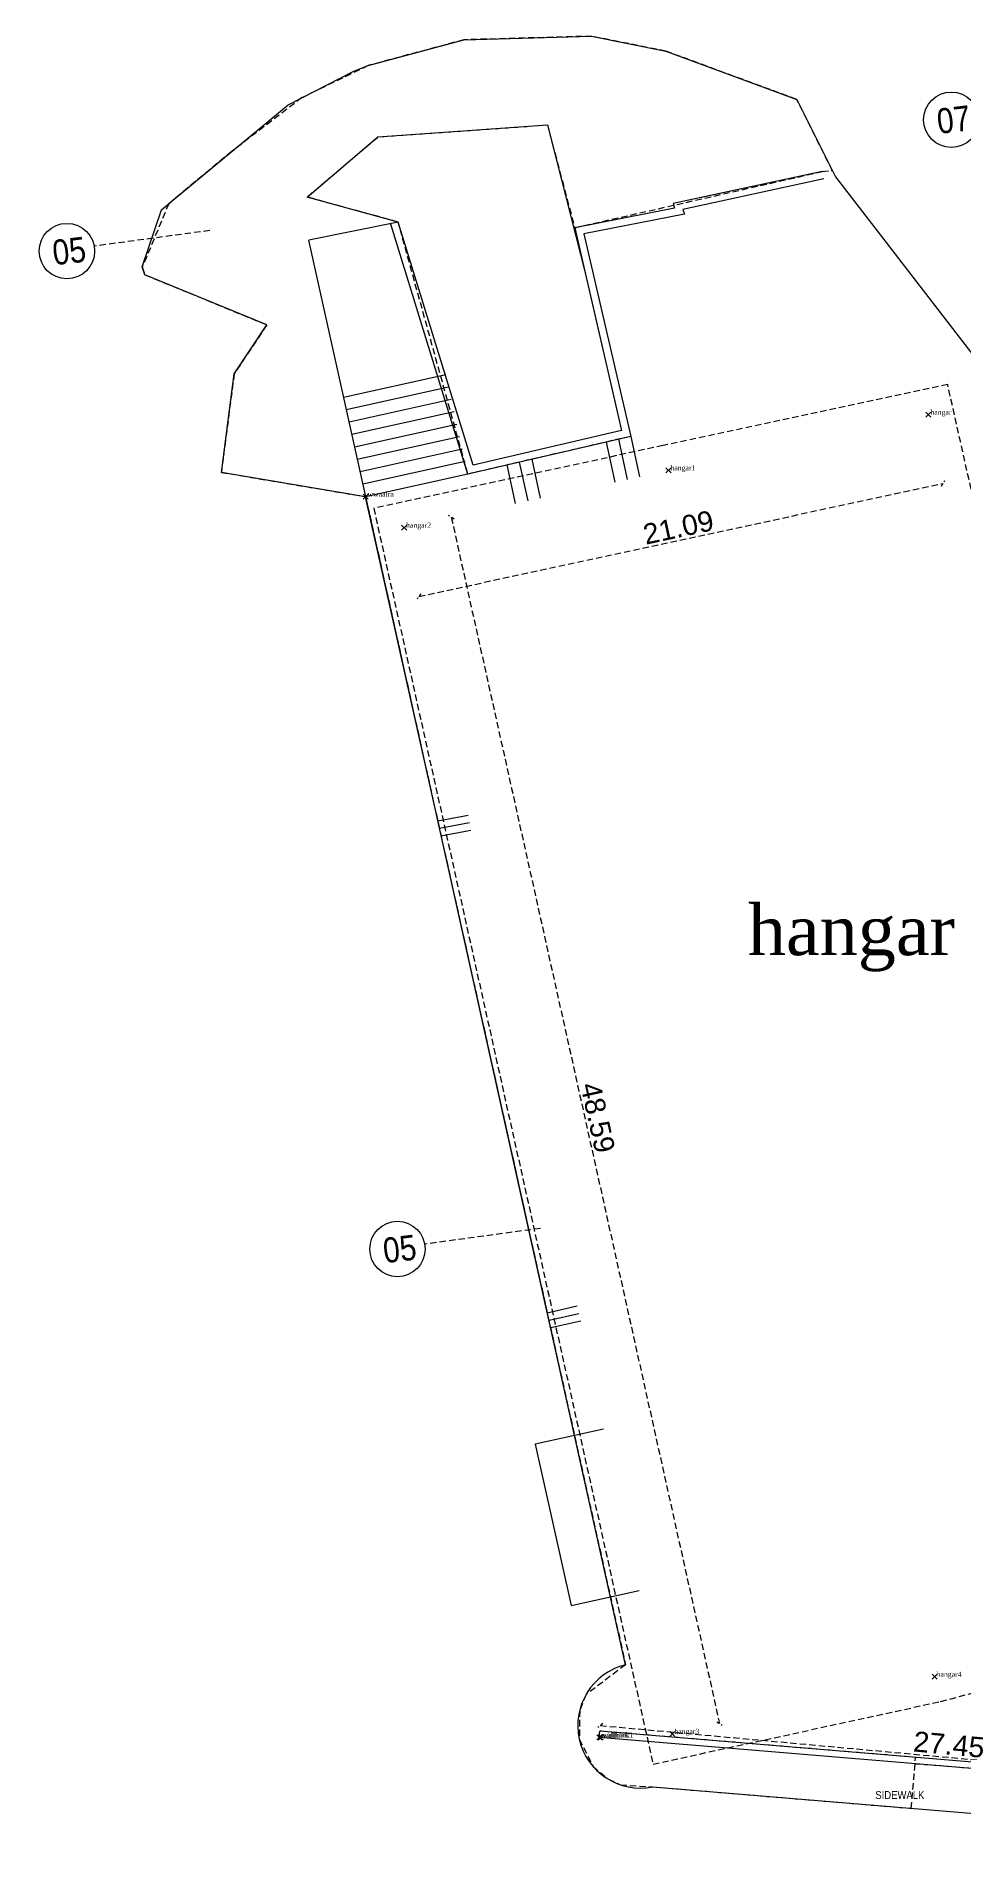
# Model space of a CAD drawing. Header units: millimetres. Extents: x 195890 to 354127, y 355817 to 1139449.
# Drawn here: x 353728.4 to 353764.9, y 355917.5 to 355988.7 of the extents above; entities that cross this region are included whole.
import ezdxf
from ezdxf.enums import TextEntityAlignment as Align

# ---------------------------------------------------------------- set-up
doc = ezdxf.new("R2010")
doc.units = ezdxf.units.MM
doc.header["$PDMODE"] = 3
doc.header["$PDSIZE"] = 0.1
doc.linetypes.add('1086-X-TOPO$0$HIDDEN', pattern=[0.375, 0.25, -0.125])
doc.linetypes.add('HIDDEN2', pattern=[4.7625, 3.175, -1.5875])
doc.layers.get('0').update_dxf_attribs({"color": 5})
for name, color, linetype in [('A-G-TEXT', 40, 'Continuous'), ('Obs.ts.td2', 7, 'Continuous'), ('Obs.ts.td2_Mark', 7, 'Continuous')]:
    doc.layers.add(name, color=color, linetype=linetype)
doc.layers.add('green', color=3, linetype='Continuous', true_color=0x19f10e)
doc.styles.add('AAAA', font='arial.ttf')
doc.styles.add('CC-Tags-100', font='arial.ttf', dxfattribs={"width": 0.85, "height": 220})
doc.styles.add('FC-Mini-500', font='arial.ttf', dxfattribs={"width": 0.85, "height": 900})
doc.styles.get("Standard").update_dxf_attribs({"font": 'times.ttf'})
doc.dimstyles.new('1-100', dxfattribs={"dimtxt": 0.8, "dimasz": 0.18, "dimexe": 0.18, "dimexo": 0.0625, "dimgap": 0.09, "dimtad": 1, "dimzin": 4, "dimdsep": 46, "dimtxsty": 'AAAA', "dimblk": 'OBLIQUE', "dimcen": 0.09, "dimse1": 1, "dimse2": 1, "dimclrd": 256, "dimclrt": 256, "dimadec": 0, "dimazin": 1, "dimtfac": 1, "dimtix": 1, "dimtofl": 0, "dimtmove": 1, "dimatfit": 3, "dimfxl": 0.18, "dimtfillclr": 255, "dimtolj": 1, "dimtzin": 0, "dimarcsym": 0})

# ---------------------------------------------------------------- blocks, each defined once
blk = doc.blocks.new('FINISH TYPE')
blk.add_circle((0, 0), 242)
at = {"style": 'CC-Tags-100', "width": 0.85}
blk.add_attdef('00', text='', height=220, dxfattribs=at).set_placement((0, 0), align=Align.MIDDLE_CENTER)
blk = doc.blocks.new('_OBLIQUE')
at = {"color": 0, "linetype": 'ByBlock'}
blk.add_line((-0.5, -0.5), (0.5, 0.5), dxfattribs=at)
blk = doc.blocks.new('*D13')
at = {"linetype": '1086-X-TOPO$0$HIDDEN', "lineweight": -2, "transparency": 16777216}
blk.add_line((353750.607, 355922.319), (353777.942, 355919.822), dxfattribs=at)
at = {"layer": 'Defpoints', "color": 0, "linetype": '1086-X-TOPO$0$HIDDEN', "transparency": 16777216}
for p in [(353750.587, 355922.1, 1121.748), (353777.942, 355919.822), (353777.922, 355919.603, 1121.748)]:
    blk.add_point(p, dxfattribs=at)
at = {"linetype": '1086-X-TOPO$0$HIDDEN', "lineweight": -2, "transparency": 16777216, "xscale": 0.18, "yscale": 0.18, "zscale": 0.18}
for p, rotation in [((353750.607, 355922.319), 174.7814262358889), ((353777.942, 355919.822), 354.7814262358889)]:
    blk.add_blockref('_OBLIQUE', p, dxfattribs=dict(at, rotation=rotation))
at = {"linetype": '1086-X-TOPO$0$HIDDEN', "transparency": 16777216, "insert": (353764.32, 355921.567), "char_height": 0.8, "attachment_point": 5, "rotation": 354.78143, "style": 'AAAA'}
blk.add_mtext('\\A1;27.45', dxfattribs=at)
blk = doc.blocks.new('*D16')
at = {"linetype": '1086-X-TOPO$0$HIDDEN', "lineweight": -2, "transparency": 16777216}
blk.add_line((353743.476, 355966.717), (353764.093, 355971.162), dxfattribs=at)
at = {"layer": 'Defpoints', "color": 0, "linetype": '1086-X-TOPO$0$HIDDEN', "transparency": 16777216}
for p in [(353763.512, 355973.86, 1121.764), (353764.093, 355971.162), (353742.894, 355969.416, 1121.764)]:
    blk.add_point(p, dxfattribs=at)
at = {"linetype": '1086-X-TOPO$0$HIDDEN', "lineweight": -2, "transparency": 16777216, "xscale": 0.18, "yscale": 0.18, "zscale": 0.18}
for p, rotation in [((353764.093, 355971.162), 12.16431656271661), ((353743.476, 355966.717), 192.1643165627165)]:
    blk.add_blockref('_OBLIQUE', p, dxfattribs=dict(at, rotation=rotation))
at = {"linetype": '1086-X-TOPO$0$HIDDEN', "transparency": 16777216, "insert": (353753.679, 355969.427), "char_height": 0.8, "attachment_point": 5, "rotation": 12.16432, "style": 'AAAA'}
blk.add_mtext('\\A1;21.09', dxfattribs=at)
blk = doc.blocks.new('*D17')
at = {"linetype": '1086-X-TOPO$0$HIDDEN', "lineweight": -2, "transparency": 16777216}
blk.add_line((353744.748, 355969.828), (353755.296, 355922.4), dxfattribs=at)
at = {"layer": 'Defpoints', "color": 0, "linetype": '1086-X-TOPO$0$HIDDEN', "transparency": 16777216}
for p in [(353742.894, 355969.416, 1121.764), (353753.442, 355921.988, 1121.764), (353755.296, 355922.4)]:
    blk.add_point(p, dxfattribs=at)
at = {"linetype": '1086-X-TOPO$0$HIDDEN', "lineweight": -2, "transparency": 16777216, "xscale": 0.18, "yscale": 0.18, "zscale": 0.18}
for p, rotation in [((353744.748, 355969.828), 102.5388885597473), ((353755.296, 355922.4), 282.5388885597473)]:
    blk.add_blockref('_OBLIQUE', p, dxfattribs=dict(at, rotation=rotation))
at = {"linetype": '1086-X-TOPO$0$HIDDEN', "transparency": 16777216, "insert": (353750.508, 355946.222), "char_height": 0.8, "attachment_point": 5, "rotation": 282.53889, "style": 'AAAA'}
blk.add_mtext('\\A1;48.59', dxfattribs=at)

msp = doc.modelspace()

# ---------------------------------------------------------------- linework, layer by layer
at = {"color": 6}
for p, q in [((353759.333, 355983.425, 1121.748), (353753.468, 355982.16, 1121.7)), ((353759.333, 355983.425, 1121.748), (353754.582, 355982.4, 1121.709)), ((353753.527, 355981.982), (353749.601, 355981.214)), ((353753.468, 355982.16, 1121.7), (353753.468, 355982.16, 1121.2)), ((353753.468, 355982.16, 1121.2), (353753.527, 355981.982)), ((353742.656, 355981.439), (353739.143, 355980.721, -5.203)), ((353749.601, 355981.214), (353751.447, 355973.236)), ((353750.566, 355921.851, 1119.393), (353750.587, 355922.1, 1123.184))]:
    msp.add_line(p, q, dxfattribs=at)
at = {"color": 4}
for p, q in [((353751.601, 355924.706, 22.628), (353739.143, 355980.721, -5.203)), ((353744.533, 355975.433, 1121.748), (353740.512, 355974.543, 1114.664)), ((353744.641, 355974.945, 1121.748), (353740.62, 355974.054, 1114.664)), ((353744.749, 355974.457, 1121.748), (353740.728, 355973.566, 1114.664)), ((353744.857, 355973.969, 1121.748), (353740.836, 355973.078, 1114.664)), ((353744.965, 355973.48, 1121.748), (353740.944, 355972.59, 1114.664)), ((353745.073, 355972.992, 1121.748), (353741.052, 355972.102, 1114.664)), ((353745.181, 355972.504, 1121.748), (353741.16, 355971.614, 1114.664)), ((353750.833, 355972.786, 1121.748), (353751.174, 355971.213, 1121.764)), ((353751.32, 355972.898, 1121.748), (353751.663, 355971.319, 1121.764)), ((353751.807, 355973.011, 1121.748), (353752.151, 355971.425, 1121.764)), ((353745.289, 355972.016, 1121.748), (353741.268, 355971.125, 1114.664)), ((353746.936, 355971.884, 1121.749), (353747.265, 355970.365, 1121.764)), ((353747.423, 355971.996, 1121.748), (353747.754, 355970.471, 1121.764)), ((353747.91, 355972.109, 1121.748), (353748.242, 355970.577, 1121.764)), ((353745.397, 355971.528, 1121.748), (353741.377, 355970.637, 1114.664)), ((353745.409, 355958.108, 1121.764), (353744.223, 355957.879, 6.146)), ((353745.466, 355957.813, 1121.764), (353744.28, 355957.585, 6.146)), ((353745.522, 355957.518, 1121.764), (353744.337, 355957.29, 6.146)), ((353749.702, 355938.805, 1121.764), (353748.525, 355938.536, 15.756)), ((353749.769, 355938.512, 1121.764), (353748.592, 355938.244, 15.756)), ((353749.836, 355938.22, 1121.764), (353748.659, 355937.951, 15.756)), ((353750.729, 355933.978), (353748.051, 355933.382)), ((353748.051, 355933.382), (353749.463, 355927.037)), ((353749.463, 355927.037), (353752.141, 355927.633)), ((353752.669, 355919.907, 1118.28), (353781.48, 355917.511, 1122.205))]:
    msp.add_line(p, q, dxfattribs=at)
at = {"color": 9, "true_color": 0xc7c8ca, "elevation": 1122.578}
msp.add_lwpolyline([(353749.159, 355935.688), (353747.306, 355944.02), (353744.739, 355955.56), (353741.377, 355970.637), (353735.705, 355971.595), (353736.209, 355975.47), (353737.494, 355977.393), (353732.698, 355979.364), (353732.597, 355979.675), (353733.348, 355981.916), (353733.926, 355982.401), (353738.331, 355986.051), (353740.916, 355987.366), (353741.48, 355987.589), (353745.243, 355988.606), (353750.265, 355988.744), (353753.191, 355988.156), (353758.338, 355986.258), (353759.857, 355983.218), (353765.647, 355975.709), (353769.529, 355972.58), (353770.374, 355969.095)], dxfattribs=at)
at = {"color": 1, "linetype": '1086-X-TOPO$0$HIDDEN'}
for points, elevation in [([(353751.807, 355973.011), (353745.397, 355971.528), (353742.656, 355981.439), (353739.077, 355982.419), (353741.863, 355984.783), (353748.529, 355985.258), (353749.601, 355981.214), (353759.333, 355983.425), (353759.737, 355983.458), (353758.338, 355986.258), (353753.191, 355988.156), (353750.265, 355988.744), (353745.243, 355988.606), (353741.48, 355987.589), (353738.875, 355986.328), (353736.129, 355984.226), (353733.637, 355982.159), (353732.597, 355979.675), (353732.698, 355979.364), (353737.494, 355977.393), (353736.209, 355975.47), (353735.705, 355971.595), (353741.377, 355970.637), (353751.601, 355924.706), (353751.601, 355924.706), (353750.046, 355923.533), (353749.797, 355922.911), (353749.783, 355921.784), (353750.324, 355920.709), (353750.927, 355920.204), (353751.4, 355919.987), (353752.669, 355919.907), (353762.84, 355919.061), (353763.007, 355921.067), (353750.587, 355922.1)], 1121.748), ([(353735.254, 355981.105), (353730.691, 355980.487)], 1122.578), ([(353748.253, 355941.865), (353743.69, 355941.246)], 1122.578)]:
    msp.add_lwpolyline(points, dxfattribs=dict(at, elevation=elevation))
at = {"color": 6, "elevation": 1110.187}
msp.add_lwpolyline([(353745.602, 355971.883), (353742.656, 355981.439), (353739.077, 355982.419), (353741.863, 355984.783), (353748.529, 355985.258), (353750.012, 355979.436), (353750.591, 355976.937), (353751.447, 355973.236)], close=True, dxfattribs=at)
at = {"color": 6}
for points, elevation in [([(353759.396, 355983.131), (353753.857, 355981.937), (353753.918, 355981.753), (353749.963, 355980.979), (353751.807, 355973.011), (353745.397, 355971.528), (353742.37, 355981.351)], 1121.748), ([(353759.333, 355983.425), (353753.468, 355982.16), (353753.527, 355981.982), (353749.601, 355981.214), (353751.447, 355973.236), (353745.602, 355971.883), (353742.656, 355981.439)], 1121.748), ([(353777.543, 355919.859), (353750.587, 355922.1)], 1123.184), ([(353777.522, 355919.609), (353750.566, 355921.851)], 1123.184)]:
    msp.add_lwpolyline(points, dxfattribs=dict(at, elevation=elevation))
msp.add_lwpolyline([(353751.447, 355973.236), (353745.602, 355971.883), (353742.656, 355981.439)], dxfattribs=at)
at = {"color": 3, "linetype": '1086-X-TOPO$0$HIDDEN', "elevation": 1121.764}
msp.add_lwpolyline([(353764.271, 355975.046), (353753.079, 355972.649), (353741.699, 355970.18), (353752.682, 355920.799), (353763.994, 355923.263), (353775.194, 355926.291)], close=True, dxfattribs=at)
at = {"color": 2, "linetype": '1086-X-TOPO$0$HIDDEN', "elevation": 1121.748}
msp.add_lwpolyline([(353762.986, 355920.818), (353777.918, 355919.666), (353772.932, 355959.532), (353770.106, 355962.868), (353768.873, 355969.407)], dxfattribs=at)
at = {"color": 4}
msp.add_arc((353752.183, 355922.317, 25.012), 2.459, 103.69717, 281.38061, dxfattribs=at)
at = {"layer": 'Obs.ts.td2'}
for p in [(353763.512, 355973.86, 1121.764), (353753.289, 355971.672, 1122.779), (353741.377, 355970.637, 1114.664), (353742.894, 355969.416, 1121.59), (353763.757, 355924.235, 1122.789), (353750.566, 355921.851, 1119.393), (353750.618, 355921.846, 1119.52), (353753.442, 355921.988, 1121.776)]:
    msp.add_point(p, dxfattribs=at)

# ---------------------------------------------------------------- block references
at = {"layer": 'green', "color": 5, "linetype": 'HIDDEN2', "ltscale": 0.5}
ref = msp.add_blockref('FINISH TYPE', (353764.414, 355985.459), dxfattribs=dict(at, xscale=0.0045, yscale=0.0045, zscale=0.0045, rotation=186.7465932616126))
ref.add_attrib('00', '07', dxfattribs={"layer": '0', "color": 1, "height": 0.99, "rotation": 6.74659, "style": 'CC-Tags-100', "width": 0.85}).set_placement((353764.502, 355985.466), align=Align.MIDDLE_CENTER)
ref = msp.add_blockref('FINISH TYPE', (353729.631, 355980.295, 1122.578), dxfattribs=dict(at, xscale=0.0045, yscale=0.0045, zscale=0.0045, rotation=186.7465932616126))
ref.add_attrib('00', '05', dxfattribs={"layer": '0', "color": 1, "height": 0.99, "rotation": 6.74659, "style": 'CC-Tags-100', "width": 0.85}).set_placement((353729.719, 355980.302, 1122.578), align=Align.MIDDLE_CENTER)
ref = msp.add_blockref('FINISH TYPE', (353742.631, 355941.055, 1122.578), dxfattribs=dict(at, xscale=0.0045, yscale=0.0045, zscale=0.0045, rotation=186.7465932616126))
ref.add_attrib('00', '05', dxfattribs={"layer": '0', "color": 1, "height": 0.99, "rotation": 6.74659, "style": 'CC-Tags-100', "width": 0.85}).set_placement((353742.718, 355941.061, 1122.578), align=Align.MIDDLE_CENTER)

# ---------------------------------------------------------------- texts
at = {"color": 2}
msp.add_text('hangar', height=1.9818, dxfattribs=at).set_placement((353756.412, 355952.611))
at = {"layer": 'A-G-TEXT', "color": 4, "insert": (353761.424, 355919.742), "char_height": 0.3146, "width": 10.97627, "attachment_point": 1, "style": 'FC-Mini-500'}
msp.add_mtext('SIDEWALK', dxfattribs=at)
at = {"layer": 'Obs.ts.td2_Mark'}
for s, p in [(' hangar', (353763.512, 355973.86, 1121.764)), (' hangar1', (353753.289, 355971.672, 1122.779)), (' wwaalra', (353741.377, 355970.637, 1114.664)), (' hangar2', (353742.894, 355969.416, 1121.59)), (' hangar4', (353763.757, 355924.235, 1122.789)), (' wallblok', (353750.566, 355921.851, 1119.393)), (' wallblok1', (353750.618, 355921.846, 1119.52)), (' hangar3', (353753.442, 355921.988, 1121.776))]:
    msp.add_text(s, height=0.2, dxfattribs=at).set_placement(p)

# ---------------------------------------------------------------- dimensions: what is measured, and where the dimension line sits
at = {"color": 1, "linetype": '1086-X-TOPO$0$HIDDEN'}
for p1, p2, distance, picture, middle in [((353742.894, 355969.416, 1121.764), (353763.512, 355973.86, 1121.764), -2.761, '*D16', (353753.679, 355969.427)), ((353742.894, 355969.416, 1121.764), (353753.442, 355921.988, 1121.764), 1.899, '*D17', (353750.508, 355946.222)), ((353750.587, 355922.1, 1121.748), (353777.922, 355919.603, 1121.748), 0.22, '*D13', (353764.32, 355921.567))]:
    dim = msp.add_aligned_dim(p1=p1, p2=p2, distance=distance, dimstyle='1-100', dxfattribs=at)
    dim.commit()
    dim.dimension.update_dxf_attribs({"geometry": picture, "text_midpoint": middle})

doc.saveas('drawing.dxf')
